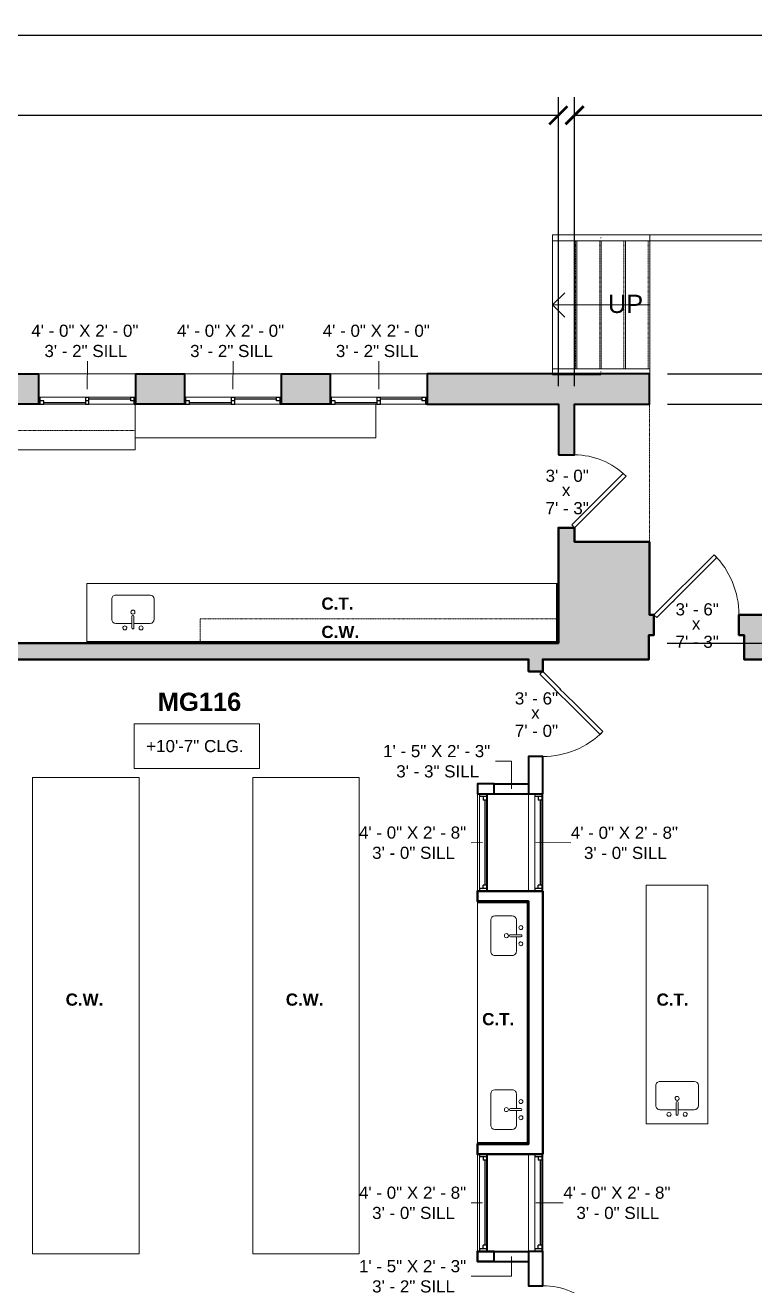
# Model space of a CAD drawing. Header units: inches. Extents: x -2078 to 106214, y -964 to 6385.
# Drawn here: x 15662 to 16023, y 4598 to 5221 of the extents above; entities that cross this region are included whole.
import ezdxf

# ---------------------------------------------------------------- set-up
doc = ezdxf.new("R2010")
doc.units = ezdxf.units.IN
doc.header["$MEASUREMENT"] = 0
doc.linetypes.add('HIDDEN2', pattern=[0.1875, 0.125, -0.0625])
for name, color, linetype, lineweight in [('A-ANNO', 2, 'Continuous', 5), ('A-ANNO-DIMS', 1, 'Continuous', 9), ('A-CASE', 4, 'Continuous', 9), ('A-DETAIL-2', 20, 'Continuous', 25), ('A-DETAIL-3', 40, 'Continuous', 15), ('A-DOOR', 1, 'Continuous', 18), ('A-FIXT', 150, 'Continuous', 9), ('A-GLAZ', 2, 'Continuous', 30), ('A-HIDDEN', 2, 'HIDDEN2', 18), ('A-RAILING', 4, 'Continuous', 9), ('A-STRS', 4, 'Continuous', 9), ('A-WALL', 3, 'Continuous', 40), ('A-WINDOWS', 2, 'Continuous', 18), ('S-STRS-ANNO', 31, 'Continuous', 9)]:
    doc.layers.add(name, color=color, linetype=linetype, lineweight=lineweight)
doc.layers.add('A-HATCH', color=9, linetype='Continuous')
doc.styles.add('Arial', font='arial.ttf')
doc.styles.add('Arial_1', font='arial.ttf', dxfattribs={"height": 0.0625})
doc.styles.add('Arial_2', font='arial.ttf', dxfattribs={"height": 3})
doc.styles.add('Arial_B', font='arialbd.ttf', dxfattribs={"height": 4.5})
doc.styles.add('Arial_B_1', font='arialbd.ttf', dxfattribs={"height": 3})
doc.styles.add('Jay Cad', font='arial.ttf', dxfattribs={"height": 0.125})
doc.dimstyles.new('Jay Cad - DIMS', dxfattribs={"dimtxt": 0.125, "dimasz": 0.09375, "dimexe": 0.09375, "dimexo": 0.09375, "dimgap": 0.046875, "dimtad": 1, "dimdec": 1, "dimzin": 0, "dimdsep": 46, "dimlunit": 4, "dimtxsty": 'Jay Cad', "dimblk": 'ARCHTICK', "dimcen": 0.09, "dimclrd": 1, "dimclre": 1, "dimclrt": 256, "dimadec": 0, "dimazin": 0, "dimtfac": 1, "dimtdec": 1, "dimtofl": 0, "dimtmove": 1, "dimatfit": 3, "dimfxl": 1, "dimtolj": 1, "dimtzin": 0, "dimarcsym": 0})

# ---------------------------------------------------------------- blocks, each defined once
blk = doc.blocks.new('JC_DOOR_SINGLE PANEL - SINGLE DOOR-1522677-Munger Science Center _ Ahmanson Lecture Hall-2nd Floor')
at = {"layer": 'A-DOOR', "lineweight": 20}
for p, q in [((-10.11, -33.28), (19.59, -3.59)), ((21, -5), (-8.7, -34.7)), ((19.59, -3.59), (21, -5)), ((-8.7, -34.7), (-10.11, -33.28))]:
    blk.add_line(p, q, dxfattribs=at)
at = {"layer": 'A-DOOR', "lineweight": 9}
blk.add_arc((21, -5), 42, 180, 225, dxfattribs=at)
blk = doc.blocks.new('JC_DOOR_SINGLE PANEL - SINGLE DOOR-1479934-Munger Science Center _ Ahmanson Lecture Hall-2nd Floor')
at = {"layer": 'A-DOOR', "lineweight": 20}
for p, q in [((-10.11, -31.78), (19.59, -2.09)), ((21, -3.5), (-8.7, -33.2)), ((19.59, -2.09), (21, -3.5)), ((-8.7, -33.2), (-10.11, -31.78))]:
    blk.add_line(p, q, dxfattribs=at)
at = {"layer": 'A-DOOR', "lineweight": 9}
blk.add_arc((21, -3.5), 42, 180, 225, dxfattribs=at)
blk = doc.blocks.new('JC_DOOR_SINGLE PANEL - SINGLE DOOR-1479750-Munger Science Center _ Ahmanson Lecture Hall-2nd Floor')
at = {"layer": 'A-DOOR', "lineweight": 20}
for p, q in [((-7.46, 28.96), (-8.87, 27.54)), ((-8.87, 27.54), (16.59, 2.09)), ((18, 3.5), (-7.46, 28.96)), ((16.59, 2.09), (18, 3.5))]:
    blk.add_line(p, q, dxfattribs=at)
at = {"layer": 'A-DOOR', "lineweight": 9}
blk.add_arc((18, 3.5), 36, 135, 180, dxfattribs=at)
blk = doc.blocks.new('JC_KITCHEN SINK - SINK-1531844-Munger Science Center _ Ahmanson Lecture Hall-2nd Floor')
at = {"layer": 'A-FIXT'}
for p, q in [((0.12, 7.82), (0.12, 2.09)), ((1.12, 7.82), (1.12, 2.09)), ((-9.87, 3.57), (-9.87, -6.39)), ((0.12, 5.57), (-7.87, 5.57)), ((9.1, 5.57), (1.12, 5.57)), ((11.1, -6.39), (11.1, 3.57)), ((-7.87, -8.39), (9.1, -8.39))]:
    blk.add_line(p, q, dxfattribs=at)
for centre, radius, start, end in [((-3.38, 7.82), 1, 360, 180), ((-3.38, 7.82), 1, 180, 0), ((0.62, 7.82), 0.5, 360, 180), ((4.62, 7.82), 1, 360, 180), ((4.62, 7.82), 1, 180, 360), ((-7.87, 3.57), 2, 90, 180), ((0.62, 0), 1, 360, 180), ((0.62, 0), 1, 180, 0), ((0.62, 2.09), 0.5, 180, 0), ((9.1, 3.57), 2, 360, 90), ((-7.87, -6.39), 2, 180, 270), ((9.1, -6.39), 2, 270, 0)]:
    blk.add_arc(centre, radius, start, end, dxfattribs=at)
blk = doc.blocks.new('JC_WINDOW HUNG - HUNG WINDOW-1523784-Munger Science Center _ Ahmanson Lecture Hall-2nd Floor')
at = {"layer": 'A-GLAZ'}
for p, q in [((-24, 3.5), (-24, -3.5)), ((-24, 3), (-21, 3)), ((-22.75, 3), (-22.75, -0.5)), ((-22.75, 1.25), (-21, 1.25)), ((-21, 3), (-21, 1.25)), ((21, 3), (24, 3)), ((21, 3), (21, 1.25)), ((22.75, 1.25), (21, 1.25)), ((22.75, 3), (22.75, -0.5)), ((24, -3.5), (24, 3.5)), ((-24, -0.5), (-22.75, -0.5)), ((22.75, -0.5), (24, -0.5))]:
    blk.add_line(p, q, dxfattribs=at)
at = {"layer": 'A-GLAZ', "lineweight": 9}
for p, q in [((-21, 3), (21, 3)), ((-22.75, -0.5), (22.75, -0.5))]:
    blk.add_line(p, q, dxfattribs=at)
at = {"layer": 'A-GLAZ', "lineweight": 30}
blk.add_line((-21, 2.125), (21, 2.125), dxfattribs=at)
at = {"layer": 'A-WINDOWS'}
for p, q in [((24, 3.5), (-24, 3.5)), ((-24, -3.5), (24, -3.5))]:
    blk.add_line(p, q, dxfattribs=at)
blk = doc.blocks.new('JC_WINDOW HUNG - HUNG WINDOW-1523960-Munger Science Center _ Ahmanson Lecture Hall-2nd Floor')
at = {"layer": 'A-GLAZ'}
for p, q in [((-24, 2.5), (-24, -2.5)), ((-24, 2), (-21, 2)), ((-22.75, 2), (-22.75, -1.5)), ((-22.75, 0.25), (-21, 0.25)), ((-21, 2), (-21, 0.25)), ((21, 2), (24, 2)), ((21, 2), (21, 0.25)), ((22.75, 0.25), (21, 0.25)), ((22.75, 2), (22.75, -1.5)), ((24, -2.5), (24, 2.5)), ((-24, -1.5), (-22.75, -1.5)), ((22.75, -1.5), (24, -1.5))]:
    blk.add_line(p, q, dxfattribs=at)
at = {"layer": 'A-GLAZ', "lineweight": 9}
for p, q in [((-21, 2), (21, 2)), ((-22.75, -1.5), (22.75, -1.5))]:
    blk.add_line(p, q, dxfattribs=at)
at = {"layer": 'A-GLAZ', "lineweight": 30}
blk.add_line((-21, 1.125), (21, 1.125), dxfattribs=at)
at = {"layer": 'A-WINDOWS'}
for p, q in [((24, 2.5), (-24, 2.5)), ((-24, -2.5), (24, -2.5))]:
    blk.add_line(p, q, dxfattribs=at)
blk = doc.blocks.new('JC_KITCHEN SINK - SINK-1531595-Munger Science Center _ Ahmanson Lecture Hall-2nd Floor')
at = {"layer": 'A-FIXT'}
for p, q in [((0.12, 7.16), (0.12, 2.09)), ((1.12, 7.16), (1.12, 2.09)), ((-9.17, 2.91), (-9.17, -5.73)), ((0.12, 4.91), (-7.17, 4.91)), ((8.41, 4.91), (1.12, 4.91)), ((10.41, -5.73), (10.41, 2.91)), ((-7.17, -7.73), (8.41, -7.73))]:
    blk.add_line(p, q, dxfattribs=at)
for centre, radius, start, end in [((-3.38, 7.16), 1, 360, 180), ((-3.38, 7.16), 1, 180, 0), ((0.62, 7.16), 0.5, 360, 180), ((4.62, 7.16), 1, 360, 180), ((4.62, 7.16), 1, 180, 360), ((-7.17, 2.91), 2, 90, 180), ((0.62, 0), 1, 360, 180), ((0.62, 0), 1, 180, 0), ((0.62, 2.09), 0.5, 180, 0), ((8.41, 2.91), 2, 360, 90), ((-7.17, -5.73), 2, 180, 270), ((8.41, -5.73), 2, 270, 0)]:
    blk.add_arc(centre, radius, start, end, dxfattribs=at)
blk = doc.blocks.new('JC_KITCHEN SINK - SINK-1531674-Munger Science Center _ Ahmanson Lecture Hall-2nd Floor')
at = {"layer": 'A-FIXT'}
for p, q in [((-7.17, 7.73), (8.41, 7.73)), ((-9.17, -2.91), (-9.17, 5.73)), ((10.41, 5.73), (10.41, -2.91)), ((0.12, -4.91), (-7.17, -4.91)), ((0.12, -7.16), (0.12, -2.09)), ((1.12, -7.16), (1.12, -2.09)), ((8.41, -4.91), (1.12, -4.91))]:
    blk.add_line(p, q, dxfattribs=at)
for centre, radius, start, end in [((-7.17, 5.73), 2, 90, 180), ((8.41, 5.73), 2, 360, 90), ((0.62, 0), 1, 360, 180), ((0.62, 0), 1, 180, 0), ((-7.17, -2.91), 2, 180, 270), ((-3.38, -7.16), 1, 360, 180), ((0.62, -2.09), 0.5, 360, 180), ((4.62, -7.16), 1, 0, 180), ((8.41, -2.91), 2, 270, 0), ((-3.38, -7.16), 1, 180, 0), ((0.62, -7.16), 0.5, 180, 0), ((4.62, -7.16), 1, 180, 0)]:
    blk.add_arc(centre, radius, start, end, dxfattribs=at)
blk = doc.blocks.new('JC_DOOR_SINGLE PANEL - SINGLE DOOR-1483412-Munger Science Center _ Ahmanson Lecture Hall-2nd Floor')
at = {"layer": 'A-DOOR', "lineweight": 20}
for p, q in [((-7.46, 29.46), (-8.87, 28.04)), ((-8.87, 28.04), (16.59, 2.59)), ((18, 4), (-7.46, 29.46)), ((16.59, 2.59), (18, 4))]:
    blk.add_line(p, q, dxfattribs=at)
at = {"layer": 'A-DOOR', "lineweight": 9}
blk.add_arc((18, 4), 36, 135, 180, dxfattribs=at)
blk = doc.blocks.new('JC_SLIDING WINDOW - DOUBLE - SLIDING WINDOW-1614773-Munger Science Center _ Ahmanson Lecture Hall-2nd Floor')
at = {"layer": 'A-GLAZ'}
for p, q in [((-24, -7.35), (-24, 7.65)), ((24, 7.65), (24, -7.35)), ((-24, -3.85), (-23.25, -3.85)), ((-23.25, -7.35), (-23.25, -3.85)), ((-21.5, -5.6), (-23.25, -5.6)), ((-21.5, -7.35), (-21.5, -5.6)), ((-0.875, -3.85), (-0.875, -7.35)), ((-0.875, -3.85), (0.875, -3.85)), ((0.875, -5.6), (-0.875, -5.6)), ((0.875, -7.35), (0.875, -3.85)), ((21.5, -5.6), (21.5, -3.85)), ((21.5, -3.85), (24, -3.85)), ((23.25, -5.6), (21.5, -5.6)), ((23.25, -7.35), (23.25, -3.85)), ((-24, -7.35), (-21.5, -7.35)), ((-0.875, -7.35), (0.875, -7.35)), ((23.25, -7.35), (24, -7.35))]:
    blk.add_line(p, q, dxfattribs=at)
at = {"layer": 'A-GLAZ', "lineweight": 9}
for p, q in [((-23.25, -3.85), (-0.875, -3.85)), ((0.875, -3.85), (21.5, -3.85)), ((-21.5, -7.35), (-0.875, -7.35)), ((0.875, -7.35), (23.25, -7.35))]:
    blk.add_line(p, q, dxfattribs=at)
at = {"layer": 'A-GLAZ', "lineweight": 30}
for p, q in [((0.875, -4.725), (21.5, -4.725)), ((-21.5, -6.475), (-0.875, -6.475))]:
    blk.add_line(p, q, dxfattribs=at)
at = {"layer": 'A-WINDOWS'}
for p, q in [((-24, 7.65), (24, 7.65)), ((24, -7.35), (-24, -7.35))]:
    blk.add_line(p, q, dxfattribs=at)
blk = doc.blocks.new('Top Rail Type - Top Rail_Internal_-1586533-Munger Science Center _ Ahmanson Lecture Hall-2nd Floor')
at = {"layer": 'A-RAILING'}
blk.add_line((1343.91, 804.44), (1343.91, 804.76), dxfattribs=at)
at = {"layer": 'A-RAILING', "flags": 128}
blk.add_lwpolyline([(1368.16, 804.68), (1368.16, 804.6), (1368.16, 804.52)], dxfattribs=at)
blk = doc.blocks.new('Top Rail Type - Top Rail_Internal_-V10-Munger Science Center _ Ahmanson Lecture Hall-2nd Floor')
at = {"layer": 'A-RAILING'}
for p, q in [((1320.16, 803.1), (1320.16, 806.1)), ((1368.16, 806.1), (1320.16, 806.1)), ((1368.16, 803.1), (1368.16, 806.1)), ((1368.16, 803.1), (1320.16, 803.1))]:
    blk.add_line(p, q, dxfattribs=at)
blk = doc.blocks.new('Top Rail Type - Top Rail_Internal_-1586544-Munger Science Center _ Ahmanson Lecture Hall-2nd Floor')
at = {"layer": 'A-RAILING'}
blk.add_line((1343.91, 738.22), (1343.91, 738.54), dxfattribs=at)
at = {"layer": 'A-RAILING', "flags": 128}
blk.add_lwpolyline([(1368.16, 738.46), (1368.16, 738.38), (1368.16, 738.3)], dxfattribs=at)
blk = doc.blocks.new('Top Rail Type - Top Rail_Internal_-V11-Munger Science Center _ Ahmanson Lecture Hall-2nd Floor')
at = {"layer": 'A-RAILING'}
for p, q in [((1320.16, 736.88), (1320.16, 739.88)), ((1368.16, 739.88), (1320.16, 739.88)), ((1343.92, 736.88), (1320.16, 736.88)), ((1368.16, 736.88), (1368, 736.88)), ((1368.16, 736.88), (1368.16, 739.88))]:
    blk.add_line(p, q, dxfattribs=at)
blk = doc.blocks.new('Top Rail Type - Top Rail_Internal_-V14-Munger Science Center _ Ahmanson Lecture Hall-2nd Floor')
at = {"layer": 'A-RAILING'}
for p, q in [((1368.16, 806.1), (1451.52, 806.1)), ((1368.16, 803.1), (1451.52, 803.1))]:
    blk.add_line(p, q, dxfattribs=at)
blk = doc.blocks.new('Instance - Opening - 16_ x 24_-1534827-Munger Science Center _ Ahmanson Lecture Hall-2nd Floor')
at = {"layer": 'A-WINDOWS'}
for p, q in [((-8.5, -2.5), (-8.5, 2.5)), ((-8.5, 2.5), (8.5, 2.5)), ((8.5, 2.5), (8.5, -2.5)), ((8.5, -2.5), (-8.5, -2.5))]:
    blk.add_line(p, q, dxfattribs=at)
blk = doc.blocks.new('JC- existing door Tag_quad - JC- existing door Tag_quad-839775-Munger Science Center _ Ahmanson Lecture Hall-2nd Floor')
at = {"layer": 'A-ANNO', "insert": (-0.0234, 0.0378), "char_height": 0.0625, "width": 0.0505, "attachment_point": 1, "style": 'Arial_1', "bg_fill": 3, "box_fill_scale": 1.25, "bg_fill_color": 256, "bg_fill_true_color": 13158600, "bg_fill_transparency": 0}
blk.add_mtext('x', dxfattribs=at)
blk = doc.blocks.new('_ArchTick')
at = {"color": 0, "linetype": 'ByBlock', "const_width": 0.15}
blk.add_lwpolyline([(-0.5, -0.5), (0.5, 0.5)], dxfattribs=at)
blk = doc.blocks.new('*D3405')
at = {"layer": 'A-ANNO-DIMS', "color": 1, "lineweight": -2, "transparency": 16777216}
for p, q in [((15979.79, 5033.93), (16380.34, 5033.93)), ((16371.34, 5033.93), (16371.34, 4915.93)), ((15979.52, 4915.93), (16380.34, 4915.93))]:
    blk.add_line(p, q, dxfattribs=at)
at = {"layer": 'Defpoints', "color": 0, "transparency": 16777216}
for p in [(15970.79, 5033.93), (15970.52, 4915.93), (16371.34, 4915.93)]:
    blk.add_point(p, dxfattribs=at)
at = {"layer": 'A-ANNO-DIMS', "color": 1, "lineweight": -2, "transparency": 16777216, "xscale": 9, "yscale": 9, "zscale": 9}
for p, rotation in [((16371.34, 5033.93), 90), ((16371.34, 4915.93), 270)]:
    blk.add_blockref('_ArchTick', p, dxfattribs=dict(at, rotation=rotation))
at = {"layer": 'A-ANNO-DIMS', "color": 2, "transparency": 16777216, "insert": (16360.71, 4974.93), "char_height": 12, "width": 0.9747, "attachment_point": 5, "rotation": 90, "style": 'Jay Cad'}
blk.add_mtext('\\A1;9\'-10"', dxfattribs=at)
blk = doc.blocks.new('*D3406')
at = {"layer": 'A-ANNO-DIMS', "color": 1, "lineweight": -2, "transparency": 16777216}
for p, q in [((15933.79, 5042.93), (15933.79, 5185.72)), ((16204.52, 4924.93), (16204.52, 5185.72)), ((15933.79, 5176.72), (16204.52, 5176.72))]:
    blk.add_line(p, q, dxfattribs=at)
at = {"layer": 'Defpoints', "color": 0, "transparency": 16777216}
for p in [(16204.52, 5176.72), (15933.79, 5033.93), (16204.52, 4915.93)]:
    blk.add_point(p, dxfattribs=at)
at = {"layer": 'A-ANNO-DIMS', "color": 1, "lineweight": -2, "transparency": 16777216, "xscale": 9, "yscale": 9, "zscale": 9, "rotation": 180}
blk.add_blockref('_ArchTick', (15933.79, 5176.72), dxfattribs=at)
at = {"layer": 'A-ANNO-DIMS', "color": 1, "lineweight": -2, "transparency": 16777216, "xscale": 9, "yscale": 9, "zscale": 9}
blk.add_blockref('_ArchTick', (16204.52, 5176.72), dxfattribs=at)
at = {"layer": 'A-ANNO-DIMS', "color": 2, "transparency": 16777216, "insert": (16069.16, 5195.38), "char_height": 12, "width": 1.4974, "attachment_point": 5, "style": 'Jay Cad'}
blk.add_mtext('\\A1;22\'-6{\\H1x;\\S1/2;}"', dxfattribs=at)
blk = doc.blocks.new('*D3407')
at = {"layer": 'A-ANNO-DIMS', "color": 1, "lineweight": -2, "transparency": 16777216}
for p, q in [((15979.79, 5048.93), (16404.34, 5048.93)), ((16395.34, 4293.93), (16395.34, 5048.93)), ((15593.52, 4293.93), (16404.34, 4293.93))]:
    blk.add_line(p, q, dxfattribs=at)
at = {"layer": 'Defpoints', "color": 0, "transparency": 16777216}
for p in [(15970.79, 5048.93), (16395.34, 5048.93), (15584.52, 4293.93)]:
    blk.add_point(p, dxfattribs=at)
at = {"layer": 'A-ANNO-DIMS', "color": 1, "lineweight": -2, "transparency": 16777216, "xscale": 9, "yscale": 9, "zscale": 9}
for p, rotation in [((16395.34, 5048.93), 90), ((16395.34, 4293.93), 270)]:
    blk.add_blockref('_ArchTick', p, dxfattribs=dict(at, rotation=rotation))
at = {"layer": 'A-ANNO-DIMS', "color": 2, "transparency": 16777216, "insert": (16384.71, 4671.43), "char_height": 12, "width": 1.1478, "attachment_point": 5, "rotation": 90, "style": 'Jay Cad'}
blk.add_mtext('\\A1;62\'-11"', dxfattribs=at)
blk = doc.blocks.new('*D3408')
at = {"layer": 'A-ANNO-DIMS', "color": 1, "lineweight": -2, "transparency": 16777216}
for p, q in [((14442.02, 5042.93), (14442.02, 5185.72)), ((15925.79, 5042.93), (15925.79, 5185.72)), ((14442.02, 5176.72), (15925.79, 5176.72))]:
    blk.add_line(p, q, dxfattribs=at)
at = {"layer": 'Defpoints', "color": 0, "transparency": 16777216}
for p in [(15925.79, 5176.72), (14442.02, 5033.93), (15925.79, 5033.93)]:
    blk.add_point(p, dxfattribs=at)
at = {"layer": 'A-ANNO-DIMS', "color": 1, "lineweight": -2, "transparency": 16777216, "xscale": 9, "yscale": 9, "zscale": 9, "rotation": 180}
blk.add_blockref('_ArchTick', (14442.02, 5176.72), dxfattribs=at)
at = {"layer": 'A-ANNO-DIMS', "color": 1, "lineweight": -2, "transparency": 16777216, "xscale": 9, "yscale": 9, "zscale": 9}
blk.add_blockref('_ArchTick', (15925.79, 5176.72), dxfattribs=at)
at = {"layer": 'A-ANNO-DIMS', "color": 2, "transparency": 16777216, "insert": (15183.91, 5187.35), "char_height": 12, "width": 1.6705, "attachment_point": 5, "style": 'Jay Cad'}
blk.add_mtext('\\A1;123\'-8"', dxfattribs=at)
blk = doc.blocks.new('*D3410')
at = {"layer": 'A-ANNO-DIMS', "color": 1, "lineweight": -2, "transparency": 16777216}
for p, q in [((14022.02, 4924.93), (14022.02, 5225.31)), ((16226.52, 4938.93), (16226.52, 5225.31)), ((14022.02, 5216.31), (16226.52, 5216.31))]:
    blk.add_line(p, q, dxfattribs=at)
at = {"layer": 'Defpoints', "color": 0, "transparency": 16777216}
for p in [(16226.52, 5216.31), (16226.52, 4929.93), (14022.02, 4915.93)]:
    blk.add_point(p, dxfattribs=at)
at = {"layer": 'A-ANNO-DIMS', "color": 1, "lineweight": -2, "transparency": 16777216, "xscale": 9, "yscale": 9, "zscale": 9, "rotation": 180}
blk.add_blockref('_ArchTick', (14022.02, 5216.31), dxfattribs=at)
at = {"layer": 'A-ANNO-DIMS', "color": 1, "lineweight": -2, "transparency": 16777216, "xscale": 9, "yscale": 9, "zscale": 9}
blk.add_blockref('_ArchTick', (16226.52, 5216.31), dxfattribs=at)
at = {"layer": 'A-ANNO-DIMS', "color": 2, "transparency": 16777216, "insert": (15124.27, 5234.96), "char_height": 12, "width": 1.6705, "attachment_point": 5, "style": 'Jay Cad'}
blk.add_mtext('\\A1;183\'-8{\\H1x;\\S1/2;}"', dxfattribs=at)

msp = doc.modelspace()

# ---------------------------------------------------------------- hatches: boundary and pattern name
at = {"layer": 'A-HATCH'}
h = msp.add_hatch(color=256, dxfattribs=at)
h.dxf.hatch_style = 1
h.paths.add_polyline_path([(15669.023, 5048.93), (15473.023, 5048.93), (15473.023, 5033.93), (15669.023, 5033.93)])
h.paths.add_polyline_path([(15425.023, 5048.93), (15401.023, 5048.93), (15401.023, 5033.93), (15425.023, 5033.93)])
h.paths.add_polyline_path([(15353.023, 5048.93), (15329.023, 5048.93), (15329.023, 5033.93), (15353.023, 5033.93)])

# ---------------------------------------------------------------- linework, layer by layer
at = {"layer": 'A-ANNO'}
for p, q in [((15693.023, 5041.43), (15693.119, 5055.282)), ((15765.023, 5041.43), (15765.119, 5055.282)), ((15837.023, 5041.43), (15837.119, 5055.282)), ((15902.607, 4857.601), (15894.694, 4857.601)), ((15902.607, 4843.93), (15902.607, 4857.601)), ((15888.325, 4817.43), (15882.778, 4817.354)), ((15914.607, 4817.43), (15931.96, 4817.279)), ((15888.325, 4639.43), (15882.778, 4639.43)), ((15914.607, 4639.43), (15928.23, 4639.43)), ((15902.607, 4612.93), (15902.607, 4603.133)), ((15902.607, 4603.133), (15882.778, 4603.133))]:
    msp.add_line(p, q, dxfattribs=at)
at = {"layer": 'A-CASE'}
for p, q in [((15716.69, 5033.93), (15716.69, 5011.501)), ((15835.604, 5017.347), (15835.604, 5033.93)), ((15716.69, 5017.347), (15835.604, 5017.347)), ((15506.621, 5011.501), (15716.69, 5011.501)), ((15692.849, 4945.363), (15925.791, 4945.363)), ((15692.849, 4945.363), (15692.849, 4915.93)), ((15692.849, 4916.68), (15925.791, 4916.68)), ((15666.034, 4849.612), (15718.653, 4849.612)), ((15666.034, 4614.252), (15666.034, 4849.612)), ((15718.653, 4849.612), (15718.653, 4614.252)), ((15774.784, 4849.612), (15827.403, 4849.612)), ((15774.784, 4614.252), (15774.784, 4849.612)), ((15827.403, 4849.612), (15827.403, 4614.252)), ((15969.107, 4796.43), (15999.607, 4796.43)), ((15969.107, 4678.43), (15969.107, 4796.43)), ((15999.607, 4796.43), (15999.607, 4678.43)), ((15885.825, 4788.43), (15885.825, 4668.43)), ((15999.607, 4678.43), (15969.107, 4678.43)), ((15718.653, 4614.252), (15666.034, 4614.252)), ((15827.403, 4614.252), (15774.784, 4614.252))]:
    msp.add_line(p, q, dxfattribs=at)
at = {"layer": 'A-CASE', "linetype": 'HIDDEN2'}
for p, q in [((15437.105, 5020.953), (15716.69, 5020.953)), ((15748.791, 4928.013), (15925.791, 4928.013)), ((15748.791, 4928.013), (15748.791, 4915.93))]:
    msp.add_line(p, q, dxfattribs=at)
at = {"layer": 'A-DETAIL-2'}
for p, q in [((15925.041, 4915.93), (15925.041, 4945.363)), ((15925.791, 4945.363), (15925.791, 4915.93))]:
    msp.add_line(p, q, dxfattribs=at)
at = {"layer": 'A-DETAIL-3', "lineweight": 9}
for p, q in [((15910.357, 4787.68), (15885.825, 4787.68)), ((15910.357, 4669.18), (15910.357, 4787.68)), ((15885.825, 4669.18), (15910.357, 4669.18))]:
    msp.add_line(p, q, dxfattribs=at)
at = {"layer": 'A-HIDDEN', "lineweight": 20}
msp.add_line((15970.79, 4965.93), (15970.79, 5033.93), dxfattribs=at)
at = {"layer": 'A-STRS'}
for p, q in [((15922.959, 5051.43), (15922.959, 5114.651)), ((15934.959, 5051.43), (15934.959, 5114.651)), ((15946.959, 5051.43), (15946.959, 5114.651)), ((15958.959, 5051.43), (15958.959, 5114.651)), ((15970.959, 5051.43), (15970.959, 5114.651))]:
    msp.add_line(p, q, dxfattribs=at)
at = {"layer": 'A-STRS', "linetype": 'HIDDEN2'}
for p, q in [((15934.209, 5051.43), (15934.209, 5114.651)), ((15946.209, 5051.43), (15946.209, 5114.651)), ((15958.209, 5051.43), (15958.209, 5114.651)), ((15970.209, 5051.43), (15970.209, 5114.651))]:
    msp.add_line(p, q, dxfattribs=at)
at = {"layer": 'A-WALL'}
for p, q in [((15894.107, 4846.43), (15911.107, 4846.43)), ((15894.107, 4841.43), (15911.107, 4841.43)), ((15894.107, 4615.43), (15911.107, 4615.43)), ((15894.107, 4610.43), (15911.107, 4610.43))]:
    msp.add_line(p, q, dxfattribs=at)
at = {"layer": 'A-WALL', "lineweight": 50}
msp.add_line((15918.107, 4663.43), (15918.107, 4793.43), dxfattribs=at)
at = {"layer": 'A-WALL'}
for points in [[(15473.023, 5033.93), (15473.023, 5048.93), (15669.023, 5048.93), (15669.023, 5033.93)], [(15717.023, 5033.93), (15717.023, 5048.93), (15741.023, 5048.93), (15741.023, 5033.93)], [(15789.023, 5033.93), (15789.023, 5048.93), (15813.023, 5048.93), (15813.023, 5033.93)], [(15925.791, 5008.93), (15933.791, 5008.93), (15933.791, 5033.93), (15970.791, 5033.93), (15970.791, 5048.93), (15861.023, 5048.93), (15861.023, 5033.93), (15925.791, 5033.93)], [(15918.107, 4841.43), (15918.107, 4859.93), (15911.107, 4859.93), (15911.107, 4841.43)], [(15894.107, 4846.43), (15885.825, 4846.43), (15885.825, 4841.43), (15894.107, 4841.43)], [(15911.107, 4615.43), (15911.107, 4598.43), (15918.107, 4598.43), (15918.107, 4615.43)]]:
    msp.add_lwpolyline(points, close=True, dxfattribs=at)
at = {"layer": 'A-WALL', "lineweight": 50}
msp.add_lwpolyline([(15918.107, 4901.93), (15918.107, 4907.93), (15970.523, 4907.93), (15970.523, 4919.93), (15973.023, 4919.93), (15973.023, 4929.93), (15970.79, 4929.93), (15970.79, 4965.93), (15933.791, 4965.93), (15933.791, 4972.93), (15925.791, 4972.93), (15925.791, 4915.93), (15620.523, 4915.93), (15620.523, 4907.93), (15911.107, 4907.93), (15911.107, 4901.93)], close=True, dxfattribs=at)
for points in [[(15918.107, 4793.43), (15885.825, 4793.43), (15885.825, 4788.43), (15911.107, 4788.43), (15911.107, 4668.43), (15885.825, 4668.43), (15885.825, 4663.43), (15918.107, 4663.43)], [(15894.107, 4615.43), (15885.825, 4615.43), (15885.825, 4610.43), (15894.107, 4610.43)]]:
    msp.add_lwpolyline(points, dxfattribs=at)
at = {"layer": 'A-WALL'}
msp.add_lwpolyline([(15894.107, 4610.43), (15894.107, 4615.43)], dxfattribs=at)
at = {"layer": 'S-STRS-ANNO'}
for p, q in [((15922.959, 5083.041), (15928.959, 5089.041)), ((15934.959, 5083.041), (15922.959, 5083.041)), ((15922.959, 5083.041), (15928.959, 5077.041)), ((15946.959, 5083.041), (15934.959, 5083.041)), ((15958.959, 5083.041), (15946.959, 5083.041)), ((15970.959, 5083.041), (15958.959, 5083.041))]:
    msp.add_line(p, q, dxfattribs=at)

# ---------------------------------------------------------------- block references
at = {"layer": 'A-DOOR', "rotation": 269.9999999999999}
msp.add_blockref('JC_DOOR_SINGLE PANEL - SINGLE DOOR-1479750-Munger Science Center _ Ahmanson Lecture Hall-2nd Floor', (15914.607, 4580.43), dxfattribs=at)
at = {"layer": 'A-FIXT'}
for name, p, rotation in [('JC_KITCHEN SINK - SINK-1531844-Munger Science Center _ Ahmanson Lecture Hall-2nd Floor', (15716.227, 4931.265), 180), ('JC_KITCHEN SINK - SINK-1531595-Munger Science Center _ Ahmanson Lecture Hall-2nd Floor', (15900.126, 4772.018), 269.9999999999997), ('JC_KITCHEN SINK - SINK-1531844-Munger Science Center _ Ahmanson Lecture Hall-2nd Floor', (15985.088, 4691), 180), ('JC_KITCHEN SINK - SINK-1531674-Munger Science Center _ Ahmanson Lecture Hall-2nd Floor', (15900.126, 4684.842), 90.00000000000006)]:
    msp.add_blockref(name, p, dxfattribs=dict(at, rotation=rotation))
at = {"layer": 'A-RAILING'}
for name in ['Top Rail Type - Top Rail_Internal_-V10-Munger Science Center _ Ahmanson Lecture Hall-2nd Floor', 'Top Rail Type - Top Rail_Internal_-1586533-Munger Science Center _ Ahmanson Lecture Hall-2nd Floor', 'Top Rail Type - Top Rail_Internal_-V14-Munger Science Center _ Ahmanson Lecture Hall-2nd Floor', 'Top Rail Type - Top Rail_Internal_-V11-Munger Science Center _ Ahmanson Lecture Hall-2nd Floor', 'Top Rail Type - Top Rail_Internal_-1586544-Munger Science Center _ Ahmanson Lecture Hall-2nd Floor']:
    msp.add_blockref(name, (14602.796, 4311.55), dxfattribs=at)
at = {"layer": 'A-WINDOWS'}
for name, p in [('JC_SLIDING WINDOW - DOUBLE - SLIDING WINDOW-1614773-Munger Science Center _ Ahmanson Lecture Hall-2nd Floor', (15693.023, 5041.28)), ('JC_SLIDING WINDOW - DOUBLE - SLIDING WINDOW-1614773-Munger Science Center _ Ahmanson Lecture Hall-2nd Floor', (15765.023, 5041.28)), ('JC_SLIDING WINDOW - DOUBLE - SLIDING WINDOW-1614773-Munger Science Center _ Ahmanson Lecture Hall-2nd Floor', (15837.023, 5041.28)), ('Instance - Opening - 16_ x 24_-1534827-Munger Science Center _ Ahmanson Lecture Hall-2nd Floor', (15902.607, 4843.93)), ('Instance - Opening - 16_ x 24_-1534827-Munger Science Center _ Ahmanson Lecture Hall-2nd Floor', (15902.607, 4612.93))]:
    msp.add_blockref(name, p, dxfattribs=at)
for name, p, rotation in [('JC_WINDOW HUNG - HUNG WINDOW-1523960-Munger Science Center _ Ahmanson Lecture Hall-2nd Floor', (15888.325, 4817.43), 269.9999999999998), ('JC_WINDOW HUNG - HUNG WINDOW-1523784-Munger Science Center _ Ahmanson Lecture Hall-2nd Floor', (15914.607, 4817.43), 269.9999999999999), ('JC_WINDOW HUNG - HUNG WINDOW-1523960-Munger Science Center _ Ahmanson Lecture Hall-2nd Floor', (15888.325, 4639.43), 269.9999999999999), ('JC_WINDOW HUNG - HUNG WINDOW-1523784-Munger Science Center _ Ahmanson Lecture Hall-2nd Floor', (15914.607, 4639.43), 269.9999999999999)]:
    msp.add_blockref(name, p, dxfattribs=dict(at, rotation=rotation))

# ---------------------------------------------------------------- texts
at = {"layer": 'A-ANNO', "insert": (15950.262, 5088.052), "char_height": 9, "width": 20.85096, "attachment_point": 1, "line_spacing_factor": 0.941778, "style": 'Arial'}
msp.add_mtext('UP', dxfattribs=at)
at = {"layer": 'A-ANNO', "attachment_point": 1}
for s, insert, char_height, width, style in [('4\' - 0" X 2\' - 0"', (15665.377, 5073.276), 6, 66.963, 'Arial_2'), ('4\' - 0" X 2\' - 0"', (15737.377, 5073.276), 6, 66.963, 'Arial_2'), ('4\' - 0" X 2\' - 0"', (15809.377, 5073.276), 6, 66.963, 'Arial_2'), ('3\' - 2" SILL', (15671.877, 5063.276), 6, 51.207, 'Arial_2'), ('3\' - 2" SILL', (15743.877, 5063.276), 6, 51.207, 'Arial_2'), ('3\' - 2" SILL', (15815.877, 5063.276), 6, 51.207, 'Arial_2'), ('C.T.', (15808.726, 4938.464), 6, 19.998, 'Arial_B'), ('C.W.', (15808.726, 4924.464), 6, 23.634, 'Arial_B'), ('MG116', (15727.884, 4891.454), 9, 121.503, 'Arial_B_1'), ('1\' - 5" X 2\' - 3"', (15839.211, 4865.598), 6, 66.963, 'Arial_2'), ('3\' - 3" SILL', (15845.711, 4855.598), 6, 51.207, 'Arial_2'), ('4\' - 0" X 2\' - 8"', (15827.295, 4825.351), 6, 66.963, 'Arial_2'), ('4\' - 0" X 2\' - 8"', (15931.96, 4825.276), 6, 66.963, 'Arial_2'), ('3\' - 0" SILL', (15833.795, 4815.351), 6, 51.207, 'Arial_2'), ('3\' - 0" SILL', (15938.46, 4815.276), 6, 51.207, 'Arial_2'), ('C.W.', (15682.367, 4742.819), 6, 23.634, 'Arial_B'), ('C.W.', (15791.117, 4742.819), 6, 23.634, 'Arial_B'), ('C.T.', (15974.321, 4742.819), 6, 19.998, 'Arial_B'), ('C.T.', (15888.15, 4733.186), 6, 19.998, 'Arial_B'), ('4\' - 0" X 2\' - 8"', (15827.295, 4647.427), 6, 66.963, 'Arial_2'), ('4\' - 0" X 2\' - 8"', (15928.23, 4647.427), 6, 66.963, 'Arial_2'), ('3\' - 0" SILL', (15833.795, 4637.427), 6, 51.207, 'Arial_2'), ('3\' - 0" SILL', (15934.73, 4637.427), 6, 51.207, 'Arial_2'), ('1\' - 5" X 2\' - 3"', (15827.295, 4611.129), 6, 66.963, 'Arial_2'), ('3\' - 2" SILL', (15833.795, 4601.129), 6, 51.207, 'Arial_2')]:
    msp.add_mtext(s, dxfattribs=dict(at, insert=insert, char_height=char_height, width=width, style=style))
at = {"layer": 'A-ANNO', "char_height": 6, "width": 26.967, "attachment_point": 1, "style": 'Arial_2', "bg_fill": 3, "box_fill_scale": 1.25, "bg_fill_color": 256, "bg_fill_true_color": 13158600, "bg_fill_transparency": 0}
for s, insert in [('3\' - 6"', (15983.714, 4935.636)), ('7\' - 3"', (15983.714, 4919.613)), ('3\' - 6"', (15904.297, 4891.636)), ('7\' - 0"', (15904.297, 4875.613))]:
    msp.add_mtext(s, dxfattribs=dict(at, insert=insert))

# ---------------------------------------------------------------- dimensions: what is measured, and where the dimension line sits
at = {"layer": 'A-ANNO-DIMS'}
dim = msp.add_linear_dim(base=(15925.791, 5176.724), p1=(14442.023, 5033.93), p2=(15925.791, 5033.93), dimstyle='Jay Cad - DIMS', override={"dimclrt": 2}, dxfattribs=at)
dim.commit()
dim.dimension.update_dxf_attribs({"geometry": '*D3408', "text_midpoint": (15183.907, 5187.355)})

# ---------------------------------------------------------------- next in the draw order: hatches: boundary and pattern name
at = {"layer": 'A-HATCH'}
h = msp.add_hatch(color=256, dxfattribs=at)
h.dxf.hatch_style = 1
h.paths.add_polyline_path([(14030.023, 4907.93), (14036.023, 4907.93), (14036.023, 4915.93), (14022.023, 4915.93), (14022.023, 4863.93), (13923.843, 4863.93), (13899.881, 4843.824), (13898.62, 4845.327), (13892.492, 4840.184), (13909.265, 4820.195), (13909.265, 4793.433), (13921.478, 4793.433), (13921.478, 4835.433), (13923.103, 4835.433), (13923.103, 4799.433), (13923.103, 4793.433), (13925.291, 4793.433), (13925.291, 4857.312), (14009.023, 4857.312), (14009.023, 4745.306), (13925.291, 4745.306), (13925.291, 4750.433), (13919.291, 4750.433), (13919.291, 4751.433), (13909.546, 4751.433), (13909.546, 4730.033), (13930.277, 4722.488), (13934.003, 4732.725), (13962.238, 4722.448), (13958.512, 4712.211), (13981.453, 4703.861), (13971.766, 4691.757), (13990.46, 4676.797), (14004.818, 4694.738), (14009.023, 4694.738), (14009.023, 4293.93), (14052.023, 4293.93), (14052.023, 4301.93), (14030.023, 4301.93), (14030.023, 4569.405), (14055.023, 4569.405), (14055.023, 4601.905), (14030.023, 4601.905)])
h.paths.add_polyline_path([(14365.023, 4915.93), (14072.023, 4915.93), (14072.023, 4907.93), (14365.023, 4907.93)])
h.paths.add_polyline_path([(14415.023, 4907.93), (14444.023, 4907.93), (14444.023, 4915.93), (14414.023, 4915.93), (14414.023, 4938.93), (14407.023, 4938.93), (14407.023, 4915.93), (14401.023, 4915.93), (14401.023, 4907.93), (14407.023, 4907.93), (14407.023, 4301.93), (14382.523, 4301.93), (14382.523, 4293.93), (14439.023, 4293.93), (14439.023, 4301.93), (14415.023, 4301.93), (14415.023, 4566.905), (14445.023, 4566.905), (14445.023, 4573.905), (14440.023, 4573.905), (14440.023, 4600.905), (14415.023, 4600.905)])
h.paths.add_polyline_path([(14119.023, 4279.93), (14104.023, 4279.93), (14104.023, 4301.93), (14094.023, 4301.93), (14094.023, 4293.93), (14096.023, 4293.93), (14096.023, 4269.93), (14119.023, 4269.93)])
h.paths.add_polyline_path([(14337.023, 4293.93), (14340.523, 4293.93), (14340.523, 4301.93), (14328.023, 4301.93), (14328.023, 4279.93), (14311.023, 4279.93), (14311.023, 4269.93), (14337.023, 4269.93)])
h.paths.add_polyline_path([(14507.523, 4279.93), (14492.023, 4279.93), (14492.023, 4301.93), (14481.023, 4301.93), (14481.023, 4293.93), (14483.023, 4293.93), (14483.023, 4269.93), (14507.523, 4269.93)])
h.paths.add_polyline_path([(14724.523, 4293.93), (14727.523, 4293.93), (14727.523, 4301.93), (14715.523, 4301.93), (14715.523, 4279.93), (14699.523, 4279.93), (14699.523, 4269.93), (14724.523, 4269.93)])
h.paths.add_polyline_path([(14825.523, 4301.93), (14805.523, 4301.93), (14805.523, 4566.905), (14835.523, 4566.905), (14835.523, 4573.905), (14830.523, 4573.905), (14830.523, 4600.905), (14805.523, 4600.905), (14805.523, 4907.93), (14830.523, 4907.93), (14830.523, 4915.93), (14784.523, 4915.93), (14784.523, 4907.93), (14790.523, 4907.93), (14790.523, 4573.905), (14783.523, 4573.905), (14783.523, 4566.905), (14790.523, 4566.905), (14790.523, 4301.93), (14769.523, 4301.93), (14769.523, 4293.93), (14825.523, 4293.93)])
h.paths.add_polyline_path([(14892.523, 4279.93), (14879.023, 4279.93), (14879.023, 4301.93), (14867.523, 4301.93), (14867.523, 4293.93), (14872.023, 4293.93), (14872.023, 4269.93), (14892.523, 4269.93)])
h.paths.add_polyline_path([(15111.023, 4293.93), (15114.023, 4293.93), (15114.023, 4301.93), (15103.023, 4301.93), (15103.023, 4279.93), (15084.523, 4279.93), (15084.523, 4269.93), (15111.023, 4269.93)])
h.paths.add_polyline_path([(15213.023, 4301.93), (15188.023, 4301.93), (15188.023, 4566.905), (15217.023, 4566.905), (15217.023, 4573.905), (15213.023, 4573.905), (15213.023, 4601.905), (15188.023, 4601.905), (15188.023, 4907.93), (15218.023, 4907.93), (15218.023, 4915.93), (15174.023, 4915.93), (15174.023, 4907.93), (15180.023, 4907.93), (15180.023, 4573.905), (15174.023, 4573.905), (15174.023, 4566.905), (15180.023, 4566.905), (15180.023, 4301.93), (15156.023, 4301.93), (15156.023, 4293.93), (15213.023, 4293.93)])
h.paths.add_polyline_path([(15278.523, 4279.93), (15267.023, 4279.93), (15267.023, 4301.93), (15255.023, 4301.93), (15255.023, 4293.93), (15258.023, 4293.93), (15258.023, 4269.93), (15278.523, 4269.93)])
h.paths.add_polyline_path([(15497.523, 4293.93), (15500.523, 4293.93), (15500.523, 4301.93), (15488.523, 4301.93), (15488.523, 4279.93), (15470.523, 4279.93), (15470.523, 4269.93), (15497.523, 4269.93)])
h.paths.add_polyline_path([(15584.523, 4509.43), (15611.023, 4509.43), (15611.023, 4518.43), (15609.023, 4518.43), (15609.023, 4531.43), (15579.523, 4531.43), (15579.523, 4907.93), (15584.523, 4907.93), (15584.523, 4915.93), (15557.523, 4915.93), (15557.523, 4907.93), (15563.523, 4907.93), (15563.523, 4573.905), (15557.023, 4573.905), (15557.023, 4566.905), (15563.523, 4566.905), (15563.523, 4301.93), (15542.523, 4301.93), (15542.523, 4293.93), (15584.523, 4293.93)])
h.paths.add_polyline_path([(15521.523, 4915.93), (15254.023, 4915.93), (15254.023, 4907.93), (15521.523, 4907.93)])
h.paths.add_polyline_path([(15138.023, 4915.93), (14866.523, 4915.93), (14866.523, 4907.93), (15138.023, 4907.93)])
h.paths.add_polyline_path([(14748.523, 4915.93), (14480.023, 4915.93), (14480.023, 4907.93), (14748.523, 4907.93)])
h.paths.add_polyline_path([(15680.408, 4531.43), (15655.023, 4531.43), (15655.023, 4518.43), (15653.023, 4518.43), (15653.023, 4509.43), (15680.408, 4509.43)])
h.paths.add_polyline_path([(15752.408, 4531.43), (15728.408, 4531.43), (15728.408, 4509.43), (15752.408, 4509.43)])
h.paths.add_polyline_path([(15824.158, 4531.43), (15800.408, 4531.43), (15800.408, 4509.43), (15824.158, 4509.43)])
h.paths.add_polyline_path([(15968.523, 4531.43), (15918.107, 4531.43), (15918.107, 4562.43), (15911.107, 4562.43), (15911.107, 4555.43), (15874.107, 4555.43), (15874.107, 4531.43), (15872.158, 4531.43), (15872.158, 4509.43), (15970.523, 4509.43), (15970.523, 4518.43), (15968.523, 4518.43)])
h.paths.add_polyline_path([(16136.773, 4531.43), (16014.523, 4531.43), (16014.523, 4518.43), (16012.523, 4518.43), (16012.523, 4509.43), (16136.773, 4509.43)])
h.paths.add_polyline_path([(16226.523, 4555.18), (16204.523, 4555.18), (16204.523, 4531.43), (16182.773, 4531.43), (16182.773, 4509.43), (16226.523, 4509.43)])
h.paths.add_polyline_path([(16226.523, 4623.93), (16218.523, 4623.93), (16218.523, 4622.43), (16204.523, 4622.43), (16204.523, 4601.18), (16226.523, 4601.18)])
h.paths.add_polyline_path([(16246.986, 4694.93), (16218.523, 4694.93), (16218.523, 4669.93), (16242.709, 4669.93, 0.028874)])
h.paths.add_polyline_path([(16242.709, 4768.93), (16218.523, 4768.93), (16218.523, 4740.93), (16247.301, 4740.93, 0.0323085)])
h.paths.add_polyline_path([(16226.523, 4839.93), (16204.523, 4839.93), (16204.523, 4816.93), (16218.523, 4816.93), (16218.523, 4814.93), (16226.523, 4814.93)])
h.paths.add_polyline_path([(16226.523, 4929.93), (16182.273, 4929.93), (16182.273, 4907.93), (16204.523, 4907.93), (16204.523, 4885.93), (16226.523, 4885.93)])
h.paths.add_polyline_path([(16136.273, 4929.93), (16015.023, 4929.93), (16015.023, 4919.93), (16017.523, 4919.93), (16017.523, 4907.93), (16136.273, 4907.93)])
h.paths.add_polyline_path([(15970.79, 4965.93), (15933.791, 4965.93), (15933.791, 4972.93), (15925.791, 4972.93), (15925.791, 4915.93), (15620.523, 4915.93), (15620.523, 4907.93), (15911.107, 4907.93), (15911.107, 4901.93), (15918.107, 4901.93), (15918.107, 4907.93), (15970.523, 4907.93), (15970.523, 4919.93), (15973.023, 4919.93), (15973.023, 4929.93), (15970.79, 4929.93)])
h.paths.add_polyline_path([(15970.791, 5048.93), (15861.023, 5048.93), (15861.023, 5033.93), (15925.791, 5033.93), (15925.791, 5008.93), (15933.791, 5008.93), (15933.791, 5033.93), (15970.791, 5033.93)])
h.paths.add_polyline_path([(15813.023, 5048.93), (15789.023, 5048.93), (15789.023, 5033.93), (15813.023, 5033.93)])
h.paths.add_polyline_path([(15741.023, 5048.93), (15717.023, 5048.93), (15717.023, 5033.93), (15741.023, 5033.93)])
h.paths.add_polyline_path([(15590.317, 4897.337), (15614.665, 4897.337), (15614.665, 4909.701), (15590.317, 4909.701)], flags=9)
h.paths.add_polyline_path([(15590.362, 4913.359), (15614.71, 4913.359), (15614.71, 4925.724), (15590.362, 4925.724)], flags=9)

# ---------------------------------------------------------------- next in the draw order: linework, layer by layer
at = {"layer": 'A-WALL', "lineweight": 50}
msp.add_lwpolyline([(16136.273, 4907.93), (16136.273, 4929.93), (16015.023, 4929.93), (16015.023, 4919.93), (16017.523, 4919.93), (16017.523, 4907.93)], close=True, dxfattribs=at)

# ---------------------------------------------------------------- next in the draw order: block references
at = {"layer": 'A-DOOR'}
for name, p, rotation in [('JC_DOOR_SINGLE PANEL - SINGLE DOOR-1522677-Munger Science Center _ Ahmanson Lecture Hall-2nd Floor', (15994.023, 4924.93), 180), ('JC_DOOR_SINGLE PANEL - SINGLE DOOR-1479934-Munger Science Center _ Ahmanson Lecture Hall-2nd Floor', (15914.607, 4880.93), 89.99999999999993)]:
    msp.add_blockref(name, p, dxfattribs=dict(at, rotation=rotation))

# ---------------------------------------------------------------- next in the draw order: block references
at = {"layer": 'A-ANNO', "xscale": 96, "yscale": 96, "zscale": 96}
for p in [(15994.023, 4924.93), (15914.607, 4880.93)]:
    msp.add_blockref('JC- existing door Tag_quad - JC- existing door Tag_quad-839775-Munger Science Center _ Ahmanson Lecture Hall-2nd Floor', p, dxfattribs=at)

# ---------------------------------------------------------------- next in the draw order: texts
at = {"layer": 'A-ANNO', "char_height": 6, "attachment_point": 1, "style": 'Arial_2', "bg_fill": 3, "box_fill_scale": 1.25, "bg_fill_color": 256, "bg_fill_true_color": 13158600, "bg_fill_transparency": 0}
for s, insert, width in [('3\' - 0"', (15919.481, 5001.636), 26.967), ('7\' - 3"', (15919.481, 4985.613), 26.967), ('+10\'-7" CLG.', (15722.156, 4868.074), 60.297)]:
    msp.add_mtext(s, dxfattribs=dict(at, insert=insert, width=width))

# ---------------------------------------------------------------- next in the draw order: linework, layer by layer
at = {"layer": 'A-ANNO', "flags": 128}
msp.add_lwpolyline([(15716.156, 4876.074), (15778.159, 4876.074), (15778.159, 4854.058), (15716.156, 4854.058)], close=True, dxfattribs=at)

# ---------------------------------------------------------------- next in the draw order: block references
at = {"layer": 'A-DOOR', "rotation": 269.9999999999999}
msp.add_blockref('JC_DOOR_SINGLE PANEL - SINGLE DOOR-1483412-Munger Science Center _ Ahmanson Lecture Hall-2nd Floor', (15929.791, 4990.93), dxfattribs=at)

# ---------------------------------------------------------------- next in the draw order: dimensions: what is measured, and where the dimension line sits
at = {"layer": 'A-ANNO-DIMS'}
dim = msp.add_linear_dim(base=(16371.34, 4915.93), p1=(15970.791, 5033.93), p2=(15970.523, 4915.93), angle=90, dimstyle='Jay Cad - DIMS', override={"dimclrt": 2}, dxfattribs=at)
dim.commit()
dim.dimension.update_dxf_attribs({"geometry": '*D3405', "text_midpoint": (16360.713, 4974.93)})

# ---------------------------------------------------------------- next in the draw order: block references
at = {"layer": 'A-ANNO', "xscale": 96, "yscale": 96, "zscale": 96}
msp.add_blockref('JC- existing door Tag_quad - JC- existing door Tag_quad-839775-Munger Science Center _ Ahmanson Lecture Hall-2nd Floor', (15929.791, 4990.93), dxfattribs=at)

# ---------------------------------------------------------------- next in the draw order: dimensions: what is measured, and where the dimension line sits
at = {"layer": 'A-ANNO-DIMS'}
for base, p1, p2, picture, middle in [((16226.523, 5216.306), (14022.023, 4915.93), (16226.523, 4929.93), '*D3410', (15124.273, 5234.962)), ((16204.523, 5176.724), (15933.791, 5033.93), (16204.523, 4915.93), '*D3406', (16069.157, 5195.375))]:
    dim = msp.add_linear_dim(base=base, p1=p1, p2=p2, dimstyle='Jay Cad - DIMS', override={"dimclrt": 2}, dxfattribs=at)
    dim.commit()
    dim.dimension.update_dxf_attribs({"geometry": picture, "text_midpoint": middle})
dim = msp.add_linear_dim(base=(16395.34, 5048.93), p1=(15584.523, 4293.93), p2=(15970.791, 5048.93), angle=90, dimstyle='Jay Cad - DIMS', override={"dimclrt": 2}, dxfattribs=at)
dim.commit()
dim.dimension.update_dxf_attribs({"geometry": '*D3407', "text_midpoint": (16384.713, 4671.43)})

doc.saveas('drawing.dxf')
